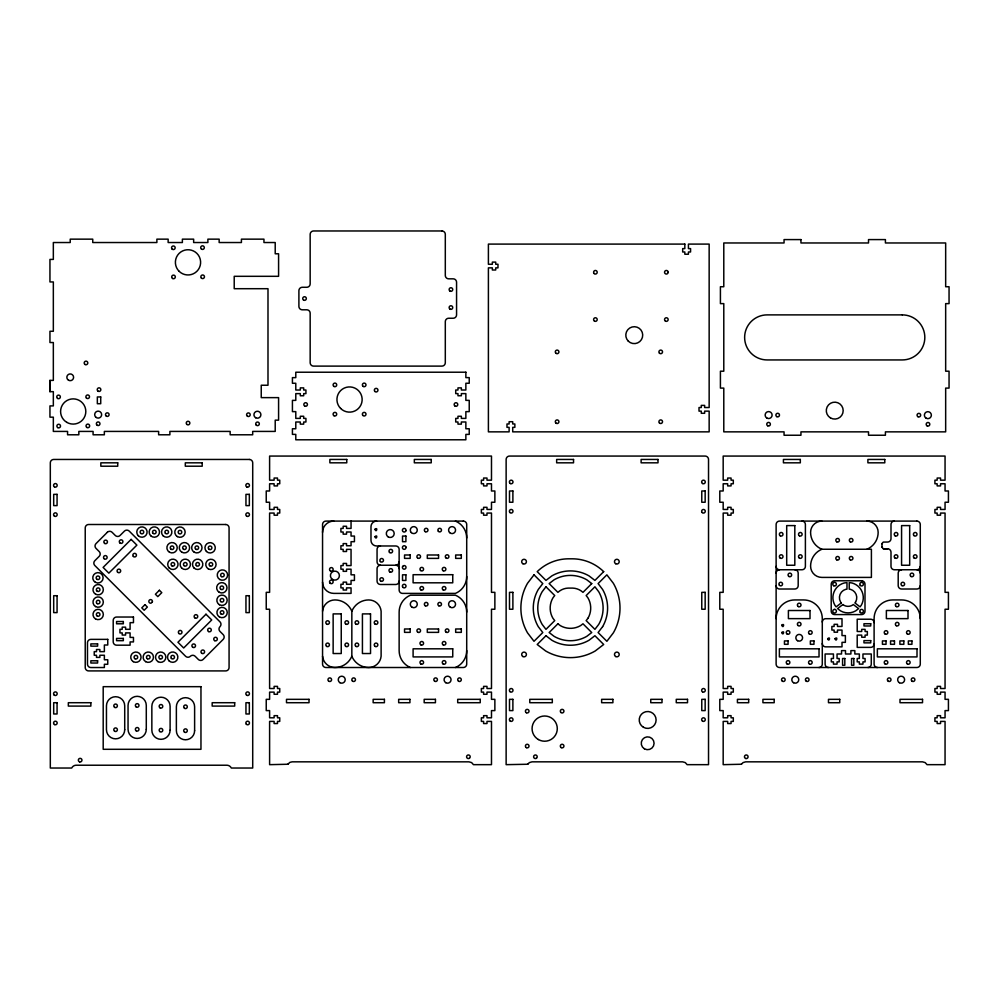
<?xml version="1.0" encoding="UTF-8"?>
<svg xmlns="http://www.w3.org/2000/svg" width="999" height="999" viewBox="0 0 999 999"><rect width="100%" height="100%" fill="white"/><g stroke="black" fill="none" stroke-linecap="round" stroke-linejoin="round"><path stroke-width="1.5" d="M49.95 391.658L49.95 380.394L53.334 380.394L53.334 342.532L49.95 342.532L49.95 331.268L53.334 331.268L53.334 281.943L49.95 281.943L49.95 259.415L53.334 259.415L53.334 242.532L70.217 242.532L70.217 239.148L92.745 239.148L92.745 242.532L156.88 242.532L156.88 239.148L168.144 239.148L168.144 242.532L182.38 242.532L182.38 239.148L193.644 239.148L193.644 242.532L207.892 242.532L207.892 239.148L219.156 239.148L219.156 242.532L241.421 242.532L241.421 239.148L263.948 239.148L263.948 242.532L275.212 242.532L275.212 253.783L278.584 253.783L278.584 276.311L234.216 276.311L234.216 288.699L267.994 288.699L267.994 385.239L261.238 385.239L261.238 397.627L278.584 397.627L278.584 420.154L275.212 420.154L275.212 431.418L252.685 431.418L252.685 434.79L230.157 434.79L230.157 431.418L169.892 431.418L169.892 434.79L158.629 434.79L158.629 431.418L104.346 431.418L104.346 434.79L93.082 434.79L93.082 431.418L78.834 431.418L78.834 434.79L67.57 434.79L67.57 431.418L53.334 431.418L53.334 417.17L49.95 417.17L49.95 405.906L53.334 405.906L53.334 391.658L49.95 391.658L49.95 380.394M881.98 543.731L883.228 542.095L887.611 542.045A3.384 3.384 0 0 0 890.996 538.661L890.996 524.475A3.384 3.384 0 0 1 894.367 521.091M920.279 566.371A3.384 3.384 0 0 1 916.895 569.755L894.367 569.755A3.384 3.384 0 0 1 890.996 566.371L890.996 552.185A3.384 3.384 0 0 0 887.611 548.801L883.228 548.738L881.98 547.115M821.852 549.25L871.403 549.25L871.403 577.41L821.852 577.41A11.264 11.264 0 0 1 810.589 566.146A18.307 18.307 0 0 1 821.852 549.25A18.307 18.307 0 0 1 810.589 532.355A11.264 11.264 0 0 1 821.852 521.091M399.138 581.118A3.384 3.384 0 0 1 395.754 584.49L380.444 584.49A3.384 3.384 0 0 1 377.06 581.118L377.06 568.618A3.384 3.384 0 0 1 380.444 565.234L395.754 565.234A3.384 3.384 0 0 0 399.138 561.85M776.123 573.126A3.384 3.384 0 0 1 779.495 569.755L802.022 569.755A3.384 3.384 0 0 0 805.394 566.371L805.394 524.475A3.384 3.384 0 0 0 802.022 521.091M887.611 548.801L883.453 548.788M881.992 543.518L881.992 547.327M351.835 611.188L351.835 656.243A18.307 18.307 0 0 0 368.731 667.507A12.45 12.45 0 0 0 381.118 656.243L381.118 611.188A12.45 12.45 0 0 0 368.731 599.937A18.307 18.307 0 0 0 351.835 611.188A18.307 18.307 0 0 0 334.94 599.937A12.45 12.45 0 0 0 322.552 611.188M351.049 521.091L351.049 528.409L346.541 528.409L346.541 526.261L343.169 526.261L343.169 528.409L340.909 528.409L340.909 532.005L343.169 532.005L343.169 534.153L346.541 534.153L346.541 532.005L351.049 532.005L351.049 536.063L354.433 536.063L354.433 541.695L351.049 541.695L351.049 545.754L346.541 545.754L346.541 543.606L343.169 543.606L343.169 545.754L340.909 545.754L340.909 549.35L343.169 549.35L343.169 551.498L346.541 551.498L346.541 549.35L351.049 549.35L351.049 565.584L346.541 565.584L346.541 563.436L343.169 563.436L343.169 565.584L340.909 565.584L340.909 569.18L343.169 569.18L343.169 571.328L346.541 571.328L346.541 569.18L351.049 569.18L351.049 574.812L354.433 574.812L354.433 580.444L351.049 580.444L351.049 584.278L346.541 584.278L346.541 582.142L343.169 582.142L343.169 584.278L340.909 584.278L340.909 587.887L343.169 587.887L343.169 590.022L346.541 590.022L346.541 587.887L351.049 587.887L351.049 593.394L333.816 593.394A11.264 11.264 0 0 1 322.552 582.142M351.835 656.243A18.307 18.307 0 0 1 334.94 667.507A12.45 12.45 0 0 1 322.552 656.243M395.754 565.234A3.384 3.384 0 0 1 399.138 568.618M380.444 565.234A3.384 3.384 0 0 1 377.06 561.85L377.06 549.35A3.384 3.384 0 0 1 380.444 545.978M776.123 585.626A3.384 3.384 0 0 0 779.495 589.01L794.817 589.01A3.384 3.384 0 0 0 798.189 585.626L798.189 573.126A3.384 3.384 0 0 0 794.817 569.755M779.495 569.755A3.384 3.384 0 0 1 776.123 566.371M818.918 667.507A3.384 3.384 0 0 0 822.289 664.123L822.289 618.631A18.694 18.694 0 0 0 803.596 599.937L794.817 599.937A18.694 18.694 0 0 0 776.123 618.631M916.895 569.755A3.384 3.384 0 0 1 920.279 573.126M874.1 643.993A3.384 3.384 0 0 1 870.716 647.377L857.204 647.377L857.204 635.102L861.712 635.102L861.712 637.237L865.084 637.237L865.084 635.102L867.344 635.102L867.344 631.493L865.084 631.493L865.084 629.358L861.712 629.358L861.712 631.493L857.204 631.493L857.204 619.218L870.716 619.218A3.384 3.384 0 0 1 874.1 622.602M867.906 667.507A3.384 3.384 0 0 0 871.278 664.123L871.278 653.995L862.949 653.995L862.949 658.491L865.084 658.491L865.084 661.875L862.949 661.875L862.949 664.123L859.34 664.123L859.34 661.875L857.204 661.875L857.204 658.491L859.34 658.491L859.34 653.995L854.844 653.995L854.844 650.611L850.898 650.611L850.898 653.995L845.491 653.995L845.491 650.611L841.545 650.611L841.545 653.995L837.05 653.995L837.05 658.491L839.185 658.491L839.185 661.875L837.05 661.875L837.05 664.123L833.441 664.123L833.441 661.875L831.305 661.875L831.305 658.491L833.441 658.491L833.441 653.995L825.112 653.995L825.112 664.123A3.384 3.384 0 0 0 828.483 667.507M920.279 585.626A3.384 3.384 0 0 1 916.895 589.01L901.573 589.01A3.384 3.384 0 0 1 898.201 585.626L898.201 573.126A3.384 3.384 0 0 1 901.573 569.755M866.907 549.25A18.307 18.307 0 0 0 878.158 532.355A11.264 11.264 0 0 0 866.907 521.091M822.289 643.468A3.384 3.384 0 0 0 825.674 646.852L842.007 646.852L842.007 642.345L845.379 642.345L845.379 635.589L842.007 635.589L842.007 630.069L837.499 630.069L837.499 632.205L834.115 632.205L834.115 630.069L831.867 630.069L831.867 626.46L834.115 626.46L834.115 624.325L837.499 624.325L837.499 626.46L842.007 626.46L842.007 618.693L825.674 618.693A3.384 3.384 0 0 0 822.289 622.065M322.552 532.355A11.264 11.264 0 0 1 333.816 521.091M920.279 618.631A18.694 18.694 0 0 0 901.573 599.937L892.794 599.937A18.694 18.694 0 0 0 874.1 618.631L874.1 664.123A3.384 3.384 0 0 0 877.472 667.507M455.444 521.091A18.307 18.307 0 0 1 466.708 537.986M466.708 576.51A18.307 18.307 0 0 1 455.444 593.394L402.522 593.394A3.384 3.384 0 0 1 399.138 590.022L399.138 549.35A3.384 3.384 0 0 0 395.754 545.978L376.611 545.978A5.632 5.632 0 0 1 370.979 540.347L370.979 526.723A5.632 5.632 0 0 1 376.611 521.091M410.402 667.507A18.307 18.307 0 0 1 399.138 650.611L399.138 612.1A18.307 18.307 0 0 1 410.402 595.204L455.444 595.204A18.307 18.307 0 0 1 466.708 612.1M466.708 650.611A18.307 18.307 0 0 1 455.444 667.507M374.937 529.333C376.311 533.628 378.284 526.298 374.937 529.333M374.937 536.65C376.311 540.946 378.284 533.616 374.937 536.65M781.767 625.212C783.141 629.507 785.114 622.177 781.767 625.212M781.767 632.529C783.141 636.825 785.114 629.495 781.767 632.529M827.659 638.673C829.033 642.969 831.006 635.639 827.659 638.673M834.977 638.673C836.35 642.969 838.323 635.639 834.977 638.673M152.372 601.873L151.099 603.146A1.798 1.798 0 0 1 148.839 601.56A1.798 1.798 0 0 1 150.799 599.612A1.798 1.798 0 0 1 152.372 601.873M405.944 530.681L405.769 531.118A1.798 1.798 0 0 1 402.734 531.256A1.798 1.798 0 0 1 403.896 528.446A1.798 1.798 0 0 1 405.944 530.681M402.647 566.483L402.46 566.92A1.798 1.798 0 0 0 404.52 569.155A1.798 1.798 0 0 0 405.681 566.346A1.798 1.798 0 0 0 402.647 566.483M287.849 764.247L269.605 764.66L269.605 721.403L274.113 721.403L274.113 723.551L277.497 723.551L277.497 721.403L279.745 721.403L279.745 717.806L277.497 717.806L277.497 715.659L274.113 715.659L274.113 717.806L269.605 717.806L269.605 710.601L266.233 710.601L266.233 699.337L269.605 699.337L269.605 692.12L274.113 692.12L274.113 694.268L277.497 694.268L277.497 692.12L279.745 692.12L279.745 688.523L277.497 688.523L277.497 686.375L274.113 686.375L274.113 688.523L269.605 688.523L269.605 609.24L266.233 609.24L266.233 592.345L269.605 592.345L269.605 513.061L274.113 513.061L274.113 515.197L277.497 515.197L277.497 513.061L279.745 513.061L279.745 509.453L277.497 509.453L277.497 507.317L274.113 507.317L274.113 509.453L269.605 509.453L269.605 502.247L266.233 502.247L266.233 490.984L269.605 490.984L269.605 483.778L274.113 483.778L274.113 485.914L277.497 485.914L277.497 483.778L279.745 483.778L279.745 480.169L277.497 480.169L277.497 478.034L274.113 478.034L274.113 480.169L269.605 480.169L269.605 456.068L491.483 456.068L491.483 480.169L486.988 480.169L486.988 478.034L483.603 478.034L483.603 480.169L481.356 480.169L481.356 483.778L483.603 483.778L483.603 485.914L486.988 485.914L486.988 483.778L491.483 483.778L491.483 490.984L494.867 490.984L494.867 502.247L491.483 502.247L491.483 509.453L486.988 509.453L486.988 507.317L483.603 507.317L483.603 509.453L481.356 509.453L481.356 513.061L483.603 513.061L483.603 515.197L486.988 515.197L486.988 513.061L491.483 513.061L491.483 592.345L494.867 592.345L494.867 609.24L491.483 609.24L491.483 688.523L486.988 688.523L486.988 686.375L483.603 686.375L483.603 688.523L481.356 688.523L481.356 692.12L483.603 692.12L483.603 694.268L486.988 694.268L486.988 692.12L491.483 692.12L491.483 699.337L494.867 699.337L494.867 710.601L491.483 710.601L491.483 717.806L486.988 717.806L486.988 715.659L483.603 715.659L483.603 717.806L481.356 717.806L481.356 721.403L483.603 721.403L483.603 723.551L486.988 723.551L486.988 721.403L491.483 721.403L491.483 764.66L473.464 764.66L471.615 762.599L468.968 761.837L292.133 761.837L289.885 762.374L287.849 764.247M527.747 764.247L506.131 764.66L506.131 459.453A3.384 3.384 0 0 1 509.502 456.068L705.157 456.068A3.384 3.384 0 0 1 708.528 459.453L708.528 764.66L687.137 764.66L685.289 762.599L682.629 761.837L532.03 761.837L529.37 762.599L527.747 764.247M741.42 764.247L723.176 764.66L723.176 721.403L727.672 721.403L727.672 723.551L731.056 723.551L731.056 721.403L733.303 721.403L733.303 717.806L731.056 717.806L731.056 715.659L727.672 715.659L727.672 717.806L723.176 717.806L723.176 710.601L719.792 710.601L719.792 699.337L723.176 699.337L723.176 692.12L727.672 692.12L727.672 694.268L731.056 694.268L731.056 692.12L733.303 692.12L733.303 688.523L731.056 688.523L731.056 686.375L727.672 686.375L727.672 688.523L723.176 688.523L723.176 609.24L719.792 609.24L719.792 592.345L723.176 592.345L723.176 513.061L727.672 513.061L727.672 515.197L731.056 515.197L731.056 513.061L733.303 513.061L733.303 509.453L731.056 509.453L731.056 507.317L727.672 507.317L727.672 509.453L723.176 509.453L723.176 502.247L719.792 502.247L719.792 490.984L723.176 490.984L723.176 483.778L727.672 483.778L727.672 485.914L731.056 485.914L731.056 483.778L733.303 483.778L733.303 480.169L731.056 480.169L731.056 478.034L727.672 478.034L727.672 480.169L723.176 480.169L723.176 456.068L945.054 456.068L945.054 480.169L940.546 480.169L940.546 478.034L937.162 478.034L937.162 480.169L934.914 480.169L934.914 483.778L937.162 483.778L937.162 485.914L940.546 485.914L940.546 483.778L945.054 483.778L945.054 490.984L948.426 490.984L948.426 502.247L945.054 502.247L945.054 509.453L940.546 509.453L940.546 507.317L937.162 507.317L937.162 509.453L934.914 509.453L934.914 513.061L937.162 513.061L937.162 515.197L940.546 515.197L940.546 513.061L945.054 513.061L945.054 592.345L948.426 592.345L948.426 609.24L945.054 609.24L945.054 688.523L940.546 688.523L940.546 686.375L937.162 686.375L937.162 688.523L934.914 688.523L934.914 692.12L937.162 692.12L937.162 694.268L940.546 694.268L940.546 692.12L945.054 692.12L945.054 699.337L948.426 699.337L948.426 710.601L945.054 710.601L945.054 717.806L940.546 717.806L940.546 715.659L937.162 715.659L937.162 717.806L934.914 717.806L934.914 721.403L937.162 721.403L937.162 723.551L940.546 723.551L940.546 721.403L945.054 721.403L945.054 764.66L927.035 764.66L925.186 762.599L922.527 761.837L745.691 761.837L743.044 762.599L741.42 764.247M534.015 574.837L527.522 583.291A49.55 49.55 0 0 0 527.522 632.842L534.003 641.296L542.782 632.542L538.261 626.648A37.163 37.163 0 0 1 538.261 589.485L542.782 583.591L534.015 574.837M545.966 586.775L542.157 591.733A32.655 32.655 0 0 0 542.157 624.4L545.966 629.358L554.732 620.616L552.884 618.206A20.267 20.267 0 0 1 552.884 597.939L554.72 595.541L545.966 586.775M587.999 618.206L586.151 620.616L594.917 629.358L598.726 624.4A32.655 32.655 0 0 0 598.726 591.733L594.917 586.775L586.163 595.541L587.999 597.939A20.267 20.267 0 0 1 587.999 618.206M602.622 626.648L598.101 632.542L606.88 641.296L613.361 632.842A49.55 49.55 0 0 0 613.361 583.291L606.868 574.837L598.101 583.591L602.622 589.485A37.163 37.163 0 0 1 602.622 626.648M855.606 602.01L854.907 602.934L860.052 606.855L861.263 605.282A15.21 15.21 0 0 0 852.035 582.991L849.225 582.617L849.225 589.16L850.349 589.298A8.666 8.666 0 0 1 855.606 602.01M107.33 532.292L96.016 543.606A3.384 3.384 0 0 0 96.016 548.376L99.201 551.573A3.384 3.384 0 0 1 99.201 556.343L94.818 560.726A3.384 3.384 0 0 0 94.818 565.509L185.589 656.268A3.384 3.384 0 0 0 190.372 656.268A3.384 3.384 0 0 1 195.142 656.268L198.326 659.452A3.384 3.384 0 0 0 203.109 659.452L223.177 639.385A3.384 3.384 0 0 0 223.177 634.615L219.992 631.43A3.384 3.384 0 0 1 219.992 626.648A3.384 3.384 0 0 0 219.992 621.865L129.221 531.106A3.384 3.384 0 0 0 124.45 531.106L120.067 535.476A3.384 3.384 0 0 1 115.285 535.476L112.1 532.292A3.384 3.384 0 0 0 107.33 532.292M131.131 539.385L103.109 567.42L108.841 573.151L136.875 545.117L131.131 539.385M144.98 604.67L141.796 607.854L144.181 610.252L147.365 607.067L144.98 604.67M159.39 590.259L155.419 594.243L157.805 596.628L161.788 592.644L159.39 590.259M205.981 614.223L177.947 642.257L183.679 647.989L211.713 619.954L205.981 614.223M591.733 583.591L582.979 592.357A15.934 15.934 0 0 0 572.689 588.099L568.194 588.099A15.934 15.934 0 0 0 557.904 592.357L549.15 583.591L554.108 579.782A32.655 32.655 0 0 1 586.775 579.782L591.733 583.591M603.683 571.64L594.917 580.407L589.023 575.886A37.163 37.163 0 0 0 551.86 575.886L545.966 580.407L537.2 571.64A45.205 45.205 0 0 1 568.194 558.816L572.689 558.816A45.205 45.205 0 0 1 603.683 571.64M545.966 635.726L537.2 644.492L545.666 650.986A49.55 49.55 0 0 0 595.217 650.986L603.683 644.492L594.917 635.726L589.023 640.259A37.163 37.163 0 0 1 551.86 640.259L545.966 635.726M557.904 623.788L549.15 632.542L554.108 636.351A32.655 32.655 0 0 0 586.775 636.351L591.733 632.542L582.979 623.788L580.581 625.624A20.267 20.267 0 0 1 560.302 625.624L557.904 623.788M841.283 602.921L836.138 606.855L834.927 605.282A15.21 15.21 0 0 1 844.167 582.991L846.977 582.617L846.977 589.16L845.853 589.298A8.666 8.666 0 0 0 840.584 602.01L841.283 602.921M842.894 604.52L837.574 608.603L840.496 610.851A15.21 15.21 0 0 0 855.706 610.851L858.628 608.603L853.296 604.532L852.434 605.194A8.666 8.666 0 0 1 843.768 605.194L842.894 604.52M469.305 758.328L468.868 758.516A1.798 1.798 0 0 1 466.62 756.455A1.798 1.798 0 0 1 469.43 755.294A1.798 1.798 0 0 1 469.305 758.328M536.313 758.328L535.876 758.516A1.798 1.798 0 0 1 533.641 756.455A1.798 1.798 0 0 1 536.438 755.294A1.798 1.798 0 0 1 536.313 758.328M834.727 609.402L834.252 609.427A1.798 1.798 0 0 0 832.791 611.363A1.798 1.798 0 0 0 834.602 612.999A1.798 1.798 0 0 0 836.375 611.338L836.363 610.864A1.798 1.798 0 0 0 834.727 609.402M441.933 230.969L313.536 230.969A3.384 3.384 0 0 0 310.165 234.34L310.165 283.903A3.384 3.384 0 0 1 306.78 287.275L302.272 287.275A3.384 3.384 0 0 0 298.901 290.659L298.901 306.418A3.384 3.384 0 0 0 302.272 309.802L306.78 309.802A3.384 3.384 0 0 1 310.165 313.187L310.165 362.737A3.384 3.384 0 0 0 313.536 366.109L441.933 366.109A3.384 3.384 0 0 0 445.304 362.737L445.304 321.628A3.384 3.384 0 0 1 448.688 318.244L453.184 318.244A3.384 3.384 0 0 0 456.568 314.872L456.568 282.205A3.384 3.384 0 0 0 453.184 278.833L448.688 278.833A3.384 3.384 0 0 1 445.304 275.449L445.304 234.34A3.384 3.384 0 0 0 441.933 230.969M800.948 239.585L784.053 239.585L784.053 242.969L723.788 242.969L723.788 286.738L720.416 286.738L720.416 303.621L723.788 303.621L723.788 371.203L720.416 371.203L720.416 388.099L723.788 388.099L723.788 431.855L784.053 431.855L784.053 435.239L800.948 435.239L800.948 431.855L868.518 431.855L868.518 435.239L885.414 435.239L885.414 431.855L945.666 431.855L945.666 388.099L949.05 388.099L949.05 371.203L945.666 371.203L945.666 303.621L949.05 303.621L949.05 286.738L945.666 286.738L945.666 242.969L885.414 242.969L885.414 239.585L868.518 239.585L868.518 242.969L800.948 242.969L800.948 239.585M684.827 244.093L488.399 244.093L488.399 264.26L492.345 264.26L492.345 262.113L495.716 262.113L495.716 264.26L497.977 264.26L497.977 267.857L495.716 267.857L495.716 270.005L492.345 270.005L492.345 267.857L488.399 267.857L488.399 431.855L509.115 431.855L509.115 427.347L506.98 427.347L506.98 423.976L509.115 423.976L509.115 421.715L512.724 421.715L512.724 423.976L514.86 423.976L514.86 427.347L512.724 427.347L512.724 431.855L709.153 431.855L709.153 411.138L704.645 411.138L704.645 413.274L701.273 413.274L701.273 411.138L699.013 411.138L699.013 407.53L701.273 407.53L701.273 405.394L704.645 405.394L704.645 407.53L709.153 407.53L709.153 244.093L688.423 244.093L688.423 248.601L690.571 248.601L690.571 251.985L688.423 251.985L688.423 254.233L684.827 254.233L684.827 251.985L682.679 251.985L682.679 248.601L684.827 248.601L684.827 244.093M902.309 314.885L767.157 314.885A22.527 22.527 0 0 0 744.63 337.412A22.527 22.527 0 0 0 767.157 359.94L902.309 359.94A22.527 22.527 0 0 0 924.824 337.412A22.527 22.527 0 0 0 902.309 314.885M465.859 372.215L295.791 372.227L295.791 377.634L292.42 377.634L292.42 383.266L295.791 383.266L295.791 390.022L300.299 390.022L300.299 387.874L303.684 387.874L303.684 390.022L305.931 390.022L305.931 393.618L303.684 393.618L303.684 395.766L300.299 395.766L300.299 393.618L295.791 393.618L295.791 400.374L292.42 400.374L292.42 411.638L295.791 411.638L295.791 418.394L300.299 418.394L300.299 416.258L303.684 416.258L303.684 418.394L305.931 418.394L305.931 422.003L303.684 422.003L303.684 424.138L300.299 424.138L300.299 422.003L295.791 422.003L295.791 428.758L292.42 428.758L292.42 434.39L295.791 434.39L295.791 439.797L465.859 439.785L465.859 434.39L469.23 434.39L469.23 428.758L465.859 428.758L465.859 421.99L461.351 421.99L461.351 424.138L457.967 424.138L457.967 421.99L455.719 421.99L455.719 418.394L457.967 418.394L457.967 416.258L461.351 416.258L461.351 418.394L465.859 418.394L465.859 411.638L469.23 411.638L469.23 400.374L465.859 400.374L465.859 393.618L461.351 393.618L461.351 395.754L457.967 395.754L457.967 393.618L455.719 393.618L455.719 390.01L457.967 390.01L457.967 387.874L461.351 387.874L461.351 390.01L465.859 390.01L465.859 383.254L469.23 383.254L469.23 377.622L465.859 377.622L465.859 372.215M100.724 396.953L97.34 396.953L97.34 403.721L100.724 403.721L100.724 396.953M249.338 459.453L53.696 459.453A3.384 3.384 0 0 0 50.312 462.824L50.312 768.031L71.716 768.031A5.007 5.007 0 0 1 76.211 765.222L226.81 765.222A5.007 5.007 0 0 1 231.318 768.031L252.71 768.031L252.71 462.824A3.384 3.384 0 0 0 249.338 459.453M346.765 459.453L329.87 459.453L329.87 462.824L346.765 462.824L346.765 459.453M431.231 459.453L414.335 459.453L414.335 462.824L431.231 462.824L431.231 459.453M573.538 459.453L556.655 459.453L556.655 462.824L573.538 462.824L573.538 459.453M658.004 459.453L641.121 459.453L641.121 462.824L658.004 462.824L658.004 459.453M800.324 459.453L783.428 459.453L783.428 462.824L800.324 462.824L800.324 459.453M884.789 459.453L867.894 459.453L867.894 462.824L884.789 462.824L884.789 459.453M117.732 462.824L100.837 462.824L100.837 466.208L117.732 466.208L117.732 462.824M202.198 462.824L185.302 462.824L185.302 466.208L202.198 466.208L202.198 462.824M512.887 490.984L509.502 490.984L509.502 502.247L512.887 502.247L512.887 490.984M705.157 490.984L701.773 490.984L701.773 502.247L705.157 502.247L705.157 490.984M57.068 494.355L53.696 494.355L53.696 505.619L57.068 505.619L57.068 494.355M249.338 494.355L245.954 494.355L245.954 505.619L249.338 505.619L249.338 494.355M463.336 521.091L325.936 521.091A3.384 3.384 0 0 0 322.552 524.475L322.552 664.123A3.384 3.384 0 0 0 325.936 667.507L463.336 667.507A3.384 3.384 0 0 0 466.708 664.123L466.708 524.475A3.384 3.384 0 0 0 463.336 521.091M916.895 521.091L779.495 521.091A3.384 3.384 0 0 0 776.123 524.475L776.123 664.123A3.384 3.384 0 0 0 779.495 667.507L916.895 667.507A3.384 3.384 0 0 0 920.279 664.123L920.279 524.475A3.384 3.384 0 0 0 916.895 521.091M225.687 524.5L88.611 524.5A3.384 3.384 0 0 0 85.227 527.884L85.227 667.532A3.384 3.384 0 0 0 88.611 670.916L225.687 670.916A3.384 3.384 0 0 0 229.071 667.532L229.071 527.884A3.384 3.384 0 0 0 225.687 524.5M794.817 525.599L786.7 525.599L786.7 565.247L794.817 565.247L794.817 525.599M909.689 525.599L901.573 525.599L901.573 565.247L909.689 565.247L909.689 525.599M405.894 536.063L402.522 536.063L402.522 541.695L405.894 541.695L405.894 536.063M410.177 554.994L404.545 554.994L404.545 558.379L410.177 558.379L410.177 554.994M438.561 554.994L427.297 554.994L427.297 558.379L438.561 558.379L438.561 554.994M461.301 554.994L455.669 554.994L455.669 558.379L461.301 558.379L461.301 554.994M452.747 574.7L413.099 574.7L413.099 582.817L452.747 582.817L452.747 574.7M405.894 574.812L402.522 574.812L402.522 580.444L405.894 580.444L405.894 574.812M861.613 580.781L834.59 580.781A3.384 3.384 0 0 0 831.205 584.165L831.205 611.188A3.384 3.384 0 0 0 834.59 614.572L861.613 614.572A3.384 3.384 0 0 0 864.997 611.188L864.997 584.165A3.384 3.384 0 0 0 861.613 580.781M512.887 592.345L509.502 592.345L509.502 609.24L512.887 609.24L512.887 592.345M705.157 592.345L701.773 592.345L701.773 609.24L705.157 609.24L705.157 592.345M57.068 595.716L53.696 595.716L53.696 612.612L57.068 612.612L57.068 595.716M249.338 595.716L245.954 595.716L245.954 612.612L249.338 612.612L249.338 595.716M810.014 610.514L788.398 610.514L788.398 618.631L810.014 618.631L810.014 610.514M908.004 610.514L886.375 610.514L886.375 618.631L908.004 618.631L908.004 610.514M341.246 613.898L333.142 613.898L333.142 653.533L341.246 653.533L341.246 613.898M370.529 613.898L362.425 613.898L362.425 653.533L370.529 653.533L370.529 613.898M133.466 617.032L116.583 617.032A3.384 3.384 0 0 0 113.199 620.404L113.199 641.808A3.384 3.384 0 0 0 116.583 645.179L130.095 645.179L130.095 641.92L133.466 641.92L133.466 637.412L130.095 637.412L130.095 632.904L125.587 632.904L125.587 635.052L122.215 635.052L122.215 632.904L119.955 632.904L119.955 629.308L122.215 629.308L122.215 627.16L125.587 627.16L125.587 629.308L130.095 629.308L130.095 622.652L133.466 622.652L133.466 617.032M123.339 621.528L116.583 621.528L116.583 623.788L123.339 623.788L123.339 621.528M870.716 623.726L863.96 623.726L863.96 625.973L870.716 625.973L870.716 623.726M410.177 628.983L404.545 628.983L404.545 632.367L410.177 632.367L410.177 628.983M438.561 628.983L427.297 628.983L427.297 632.367L438.561 632.367L438.561 628.983M461.301 628.983L455.669 628.983L455.669 632.367L461.301 632.367L461.301 628.983M123.339 638.423L116.583 638.423L116.583 640.671L123.339 640.671L123.339 638.423M107.755 639.372L90.859 639.372A3.384 3.384 0 0 0 87.475 642.757L87.475 664.16A3.384 3.384 0 0 0 90.859 667.532L104.371 667.532L104.371 664.273L107.755 664.273L107.755 659.765L104.371 659.765L104.371 655.257L99.863 655.257L99.863 657.392L96.491 657.392L96.491 655.257L94.231 655.257L94.231 651.648L96.491 651.648L96.491 649.512L99.863 649.512L99.863 651.648L104.371 651.648L104.371 645.004L107.755 645.004L107.755 639.372M870.716 640.621L863.96 640.621L863.96 642.869L870.716 642.869L870.716 640.621M788.061 640.921L784.452 640.921L784.452 644.305L788.061 644.305L788.061 640.921M813.96 640.921L810.351 640.921L810.351 644.305L813.96 644.305L813.96 640.921M886.038 640.921L882.429 640.921L882.429 644.305L886.038 644.305L886.038 640.921M894.48 640.921L890.546 640.921L890.546 644.305L894.48 644.305L894.48 640.921M903.833 640.921L899.887 640.921L899.887 644.305L903.833 644.305L903.833 640.921M911.937 640.921L908.341 640.921L908.341 644.305L911.937 644.305L911.937 640.921M97.615 643.88L90.859 643.88L90.859 646.141L97.615 646.141L97.615 643.88M452.747 648.813L413.099 648.813L413.099 656.917L452.747 656.917L452.747 648.813M819.03 648.813L779.382 648.813L779.382 656.917L819.03 656.917L819.03 648.813M917.007 648.813L877.359 648.813L877.359 656.917L917.007 656.917L917.007 648.813M844.817 658.491L842.569 658.491L842.569 665.247L844.817 665.247L844.817 658.491M853.833 658.491L851.573 658.491L851.573 665.247L853.833 665.247L853.833 658.491M97.615 660.776L90.859 660.776L90.859 663.024L97.615 663.024L97.615 660.776M200.961 686.675L103.197 686.675L103.197 749.3L200.961 749.3L200.961 686.675M309.028 699.337L286.501 699.337L286.501 702.709L309.028 702.709L309.028 699.337M384.415 699.337L373.151 699.337L373.151 702.709L384.415 702.709L384.415 699.337M409.927 699.337L398.663 699.337L398.663 702.709L409.927 702.709L409.927 699.337M435.439 699.337L424.175 699.337L424.175 702.709L435.439 702.709L435.439 699.337M480.232 699.337L457.704 699.337L457.704 702.709L480.232 702.709L480.232 699.337M512.887 699.337L509.502 699.337L509.502 710.601L512.887 710.601L512.887 699.337M552.31 699.337L529.782 699.337L529.782 702.709L552.31 702.709L552.31 699.337M612.899 699.337L601.635 699.337L601.635 702.709L612.899 702.709L612.899 699.337M662.012 699.337L650.761 699.337L650.761 702.709L662.012 702.709L662.012 699.337M687.524 699.337L676.261 699.337L676.261 702.709L687.524 702.709L687.524 699.337M705.157 699.337L701.773 699.337L701.773 710.601L705.157 710.601L705.157 699.337M748.676 699.337L737.424 699.337L737.424 702.709L748.676 702.709L748.676 699.337M774.188 699.337L762.924 699.337L762.924 702.709L774.188 702.709L774.188 699.337M839.734 699.337L828.471 699.337L828.471 702.709L839.734 702.709L839.734 699.337M922.527 699.337L899.999 699.337L899.999 702.709L922.527 702.709L922.527 699.337M57.068 702.709L53.696 702.709L53.696 713.973L57.068 713.973L57.068 702.709M90.859 702.709L68.332 702.709L68.332 706.093L90.859 706.093L90.859 702.709M234.69 702.709L212.175 702.709L212.175 706.093L234.69 706.093L234.69 702.709M249.338 702.709L245.954 702.709L245.954 713.973L249.338 713.973L249.338 702.709M745.791 758.516L745.354 758.328A1.798 1.798 0 0 1 745.229 755.294A1.798 1.798 0 0 1 748.039 756.455A1.798 1.798 0 0 1 745.791 758.516M79.695 761.887L79.258 761.713A1.798 1.798 0 0 1 79.121 758.678A1.798 1.798 0 0 1 81.93 759.839A1.798 1.798 0 0 1 79.695 761.887M405.944 547.09L405.769 546.653A1.798 1.798 0 0 0 402.734 546.515A1.798 1.798 0 0 0 403.896 549.325A1.798 1.798 0 0 0 405.944 547.09M402.647 586.975L402.46 586.55A1.798 1.798 0 0 1 404.52 584.303A1.798 1.798 0 0 1 405.681 587.112A1.798 1.798 0 0 1 402.647 586.975M668.156 272.365L668.119 271.89A1.798 1.798 0 0 0 665.284 270.804A1.798 1.798 0 0 0 665.496 273.838A1.798 1.798 0 0 0 668.156 272.365M194.618 730.681L194.618 706.805A9.128 9.128 0 0 0 185.502 697.677A9.128 9.128 0 0 0 176.373 706.805L176.373 730.681A9.128 9.128 0 0 0 185.502 739.797A9.128 9.128 0 0 0 194.618 730.681M170.105 730.194L170.105 706.318A9.128 9.128 0 0 0 160.976 697.202A9.128 9.128 0 0 0 151.848 706.318L151.848 730.194A9.128 9.128 0 0 0 160.976 739.322A9.128 9.128 0 0 0 170.105 730.194M146.291 729.32L146.291 705.444A9.128 9.128 0 0 0 137.175 696.315A9.128 9.128 0 0 0 128.047 705.444L128.047 729.32A9.128 9.128 0 0 0 137.175 738.436A9.128 9.128 0 0 0 146.291 729.32M124.713 729.72L124.713 705.843A9.128 9.128 0 0 0 115.584 696.715A9.128 9.128 0 0 0 106.456 705.843L106.456 729.72A9.128 9.128 0 0 0 115.584 738.835A9.128 9.128 0 0 0 124.713 729.72M767.657 425.761A1.798 1.798 0 0 0 770.366 424.2A1.798 1.798 0 0 0 767.657 422.639A1.798 1.798 0 0 0 767.657 425.761M927.084 425.849A1.798 1.798 0 0 0 929.794 424.288A1.798 1.798 0 0 0 927.084 422.727A1.798 1.798 0 0 0 927.084 425.849M917.969 416.72A1.798 1.798 0 0 0 920.666 415.159A1.798 1.798 0 0 0 917.969 413.598A1.798 1.798 0 0 0 917.969 416.72M776.785 416.633A1.798 1.798 0 0 0 779.482 415.072A1.798 1.798 0 0 0 776.785 413.511A1.798 1.798 0 0 0 776.785 416.633M926.135 418.194A3.496 3.496 0 0 0 931.368 415.159A3.496 3.496 0 0 0 926.135 412.137A3.496 3.496 0 0 0 926.135 418.194M766.882 418.082A3.496 3.496 0 0 0 772.115 415.06A3.496 3.496 0 0 0 766.882 412.038A3.496 3.496 0 0 0 766.882 418.082M830.506 417.932A8.442 8.442 0 0 0 843.181 410.614A8.442 8.442 0 0 0 830.506 403.309A8.442 8.442 0 0 0 830.506 417.932M326.723 646.428A1.798 1.798 0 0 0 329.42 644.867A1.798 1.798 0 0 0 326.723 643.306A1.798 1.798 0 0 0 326.723 646.428M345.866 624.125A1.798 1.798 0 0 0 348.576 622.564A1.798 1.798 0 0 0 345.866 621.003A1.798 1.798 0 0 0 345.866 624.125M345.866 646.428A1.798 1.798 0 0 0 348.576 644.867A1.798 1.798 0 0 0 345.866 643.306A1.798 1.798 0 0 0 345.866 646.428M326.723 624.125A1.798 1.798 0 0 0 329.42 622.564A1.798 1.798 0 0 0 326.723 621.003A1.798 1.798 0 0 0 326.723 624.125M375.149 646.428A1.798 1.798 0 0 0 377.847 644.867A1.798 1.798 0 0 0 375.149 643.306A1.798 1.798 0 0 0 375.149 646.428M355.632 623.838A1.798 1.798 0 0 0 358.641 623.039A1.798 1.798 0 0 0 356.443 620.829A1.798 1.798 0 0 0 355.632 623.838M356.006 646.428A1.798 1.798 0 0 0 358.703 644.867A1.798 1.798 0 0 0 356.006 643.306A1.798 1.798 0 0 0 356.006 646.428M374.775 623.838A1.798 1.798 0 0 0 377.797 623.039A1.798 1.798 0 0 0 375.587 620.829A1.798 1.798 0 0 0 374.775 623.838M380.781 581.093A1.798 1.798 0 0 0 383.479 579.532A1.798 1.798 0 0 0 380.781 577.971A1.798 1.798 0 0 0 380.781 581.093M389.897 571.977A1.798 1.798 0 0 0 392.607 570.417A1.798 1.798 0 0 0 389.897 568.856A1.798 1.798 0 0 0 389.897 571.977M380.407 561.55A1.798 1.798 0 0 0 383.416 560.751A1.798 1.798 0 0 0 381.218 558.541A1.798 1.798 0 0 0 380.407 561.55M389.535 552.435A1.798 1.798 0 0 0 392.545 551.623A1.798 1.798 0 0 0 390.334 549.413A1.798 1.798 0 0 0 389.535 552.435M779.457 585.327A1.798 1.798 0 0 0 782.479 584.515A1.798 1.798 0 0 0 780.269 582.317A1.798 1.798 0 0 0 779.457 585.327M788.96 576.485A1.798 1.798 0 0 0 791.658 574.924A1.798 1.798 0 0 0 788.96 573.364A1.798 1.798 0 0 0 788.96 576.485M799.425 535.839A1.798 1.798 0 0 0 802.135 534.278A1.798 1.798 0 0 0 799.425 532.717A1.798 1.798 0 0 0 799.425 535.839M799.425 558.129A1.798 1.798 0 0 0 802.135 556.568A1.798 1.798 0 0 0 799.425 555.007A1.798 1.798 0 0 0 799.425 558.129M780.281 535.839A1.798 1.798 0 0 0 782.991 534.278A1.798 1.798 0 0 0 780.281 532.717A1.798 1.798 0 0 0 780.281 535.839M779.907 557.842A1.798 1.798 0 0 0 782.929 557.042A1.798 1.798 0 0 0 780.719 554.832A1.798 1.798 0 0 0 779.907 557.842M787.15 663.998A1.798 1.798 0 0 0 789.859 662.437A1.798 1.798 0 0 0 787.15 660.876A1.798 1.798 0 0 0 787.15 663.998M809.452 663.998A1.798 1.798 0 0 0 812.162 662.437A1.798 1.798 0 0 0 809.452 660.876A1.798 1.798 0 0 0 809.452 663.998M798.301 606.555A1.798 1.798 0 0 0 801.011 604.994A1.798 1.798 0 0 0 798.301 603.433A1.798 1.798 0 0 0 798.301 606.555M797.926 625.424A1.798 1.798 0 0 0 800.948 624.612A1.798 1.798 0 0 0 798.738 622.402A1.798 1.798 0 0 0 797.926 625.424M787.15 634.04A1.798 1.798 0 0 0 789.859 632.479A1.798 1.798 0 0 0 787.15 630.918A1.798 1.798 0 0 0 787.15 634.04M809.078 633.753A1.798 1.798 0 0 0 812.1 632.941A1.798 1.798 0 0 0 809.889 630.744A1.798 1.798 0 0 0 809.078 633.753M797.514 640.696A3.384 3.384 0 0 0 802.584 637.774A3.384 3.384 0 0 0 797.514 634.852A3.384 3.384 0 0 0 797.514 640.696M833.678 585.726A1.798 1.798 0 0 0 836.388 584.165A1.798 1.798 0 0 0 833.678 582.604A1.798 1.798 0 0 0 833.678 585.726M860.339 585.439A1.798 1.798 0 0 0 863.348 584.627A1.798 1.798 0 0 0 861.15 582.429A1.798 1.798 0 0 0 860.339 585.439M860.339 612.462A1.798 1.798 0 0 0 863.348 611.663A1.798 1.798 0 0 0 861.15 609.452A1.798 1.798 0 0 0 860.339 612.462M913.935 535.551A1.798 1.798 0 0 0 916.945 534.74A1.798 1.798 0 0 0 914.734 532.529A1.798 1.798 0 0 0 913.935 535.551M913.935 557.842A1.798 1.798 0 0 0 916.945 557.042A1.798 1.798 0 0 0 914.734 554.832A1.798 1.798 0 0 0 913.935 557.842M895.154 535.839A1.798 1.798 0 0 0 897.864 534.278A1.798 1.798 0 0 0 895.154 532.717A1.798 1.798 0 0 0 895.154 535.839M894.792 557.842A1.798 1.798 0 0 0 897.801 557.042A1.798 1.798 0 0 0 895.591 554.832A1.798 1.798 0 0 0 894.792 557.842M901.922 585.614A1.798 1.798 0 0 0 904.619 584.053A1.798 1.798 0 0 0 901.922 582.492A1.798 1.798 0 0 0 901.922 585.614M911.038 576.485A1.798 1.798 0 0 0 913.748 574.924A1.798 1.798 0 0 0 911.038 573.364A1.798 1.798 0 0 0 911.038 576.485M836.725 559.827A1.798 1.798 0 0 0 839.422 558.266A1.798 1.798 0 0 0 836.725 556.705A1.798 1.798 0 0 0 836.725 559.827M850.236 559.827A1.798 1.798 0 0 0 852.934 558.266A1.798 1.798 0 0 0 850.236 556.705A1.798 1.798 0 0 0 850.236 559.827M836.725 541.808A1.798 1.798 0 0 0 839.422 540.247A1.798 1.798 0 0 0 836.725 538.686A1.798 1.798 0 0 0 836.725 541.808M850.236 541.808A1.798 1.798 0 0 0 852.934 540.247A1.798 1.798 0 0 0 850.236 538.686A1.798 1.798 0 0 0 850.236 541.808M374.887 391.446A1.798 1.798 0 0 0 377.897 390.621A1.798 1.798 0 0 0 375.674 388.424A1.798 1.798 0 0 0 374.887 391.446M362.912 415.447A1.798 1.798 0 0 0 365.934 414.635A1.798 1.798 0 0 0 363.723 412.425A1.798 1.798 0 0 0 362.912 415.447M454.695 405.794A1.798 1.798 0 0 0 457.704 404.982A1.798 1.798 0 0 0 455.494 402.784A1.798 1.798 0 0 0 454.695 405.794M304.732 406.056A1.798 1.798 0 0 0 307.43 404.495A1.798 1.798 0 0 0 304.732 402.934A1.798 1.798 0 0 0 304.732 406.056M363.286 386.451A1.798 1.798 0 0 0 365.984 384.89A1.798 1.798 0 0 0 363.286 383.329A1.798 1.798 0 0 0 363.286 386.451M334.003 415.734A1.798 1.798 0 0 0 336.713 414.173A1.798 1.798 0 0 0 334.003 412.612A1.798 1.798 0 0 0 334.003 415.734M340.622 408.441A12.612 12.612 0 0 0 361.725 402.797A12.612 12.612 0 0 0 346.278 387.35A12.612 12.612 0 0 0 340.622 408.441M334.003 386.451A1.798 1.798 0 0 0 336.713 384.89A1.798 1.798 0 0 0 334.003 383.329A1.798 1.798 0 0 0 334.003 386.451M628.284 341.134A8.442 8.442 0 0 0 642.419 337.35A8.442 8.442 0 0 0 632.067 326.998A8.442 8.442 0 0 0 628.284 341.134M665.459 321.116A1.798 1.798 0 0 0 668.156 319.555A1.798 1.798 0 0 0 665.459 317.994A1.798 1.798 0 0 0 665.459 321.116M594.13 273.526A1.798 1.798 0 0 0 597.14 272.715A1.798 1.798 0 0 0 594.942 270.517A1.798 1.798 0 0 0 594.13 273.526M594.505 321.116A1.798 1.798 0 0 0 597.202 319.555A1.798 1.798 0 0 0 594.505 317.994A1.798 1.798 0 0 0 594.505 321.116M555.844 422.989A1.798 1.798 0 0 0 558.853 422.19A1.798 1.798 0 0 0 556.643 419.98A1.798 1.798 0 0 0 555.844 422.989M555.844 353.171A1.798 1.798 0 0 0 558.853 352.36A1.798 1.798 0 0 0 556.643 350.149A1.798 1.798 0 0 0 555.844 353.171M659.452 422.989A1.798 1.798 0 0 0 662.462 422.19A1.798 1.798 0 0 0 660.252 419.98A1.798 1.798 0 0 0 659.452 422.989M659.452 353.171A1.798 1.798 0 0 0 662.462 352.36A1.798 1.798 0 0 0 660.252 350.149A1.798 1.798 0 0 0 659.452 353.171M184.59 708.366A1.798 1.798 0 0 0 187.3 706.805A1.798 1.798 0 0 0 184.59 705.244A1.798 1.798 0 0 0 184.59 708.366M184.59 732.242A1.798 1.798 0 0 0 187.3 730.681A1.798 1.798 0 0 0 184.59 729.12A1.798 1.798 0 0 0 184.59 732.242M160.077 707.879A1.798 1.798 0 0 0 162.775 706.318A1.798 1.798 0 0 0 160.077 704.757A1.798 1.798 0 0 0 160.077 707.879M159.703 731.468A1.798 1.798 0 0 0 162.712 730.669A1.798 1.798 0 0 0 160.514 728.458A1.798 1.798 0 0 0 159.703 731.468M136.276 707.005A1.798 1.798 0 0 0 138.973 705.444A1.798 1.798 0 0 0 136.276 703.883A1.798 1.798 0 0 0 136.276 707.005M136.276 730.881A1.798 1.798 0 0 0 138.973 729.32A1.798 1.798 0 0 0 136.276 727.759A1.798 1.798 0 0 0 136.276 730.881M114.685 707.404A1.798 1.798 0 0 0 117.383 705.843A1.798 1.798 0 0 0 114.685 704.283A1.798 1.798 0 0 0 114.685 707.404M114.685 731.28A1.798 1.798 0 0 0 117.383 729.72A1.798 1.798 0 0 0 114.685 728.159A1.798 1.798 0 0 0 114.685 731.28M68.531 380.232A3.384 3.384 0 0 0 73.601 377.297A3.384 3.384 0 0 0 68.531 374.375A3.384 3.384 0 0 0 68.531 380.232M247.502 416.283A1.798 1.798 0 0 0 250.2 414.722A1.798 1.798 0 0 0 247.502 413.161A1.798 1.798 0 0 0 247.502 416.283M256.256 425.112A1.798 1.798 0 0 0 259.265 424.313A1.798 1.798 0 0 0 257.055 422.102A1.798 1.798 0 0 0 256.256 425.112M85.102 364.51A1.798 1.798 0 0 0 87.8 362.949A1.798 1.798 0 0 0 85.102 361.388A1.798 1.798 0 0 0 85.102 364.51M106.394 416.183A1.798 1.798 0 0 0 109.091 414.622A1.798 1.798 0 0 0 106.394 413.062A1.798 1.798 0 0 0 106.394 416.183M97.265 425.299A1.798 1.798 0 0 0 99.962 423.738A1.798 1.798 0 0 0 97.265 422.177A1.798 1.798 0 0 0 97.265 425.299M98.127 391.196A1.798 1.798 0 0 0 100.837 389.635A1.798 1.798 0 0 0 98.127 388.074A1.798 1.798 0 0 0 98.127 391.196M86.938 427.472A1.798 1.798 0 0 0 89.648 425.911A1.798 1.798 0 0 0 86.938 424.35A1.798 1.798 0 0 0 86.938 427.472M186.776 424.338A1.798 1.798 0 0 0 189.785 423.539A1.798 1.798 0 0 0 187.587 421.328A1.798 1.798 0 0 0 186.776 424.338M57.792 427.622A1.798 1.798 0 0 0 60.502 426.061A1.798 1.798 0 0 0 57.792 424.5A1.798 1.798 0 0 0 57.792 427.622M66.896 422.402A12.612 12.612 0 0 0 85.814 411.476A12.612 12.612 0 0 0 66.896 400.562A12.612 12.612 0 0 0 66.896 422.402M57.642 398.464A1.798 1.798 0 0 0 60.352 396.903A1.798 1.798 0 0 0 57.642 395.354A1.798 1.798 0 0 0 57.642 398.464M86.426 398.039A1.798 1.798 0 0 0 89.435 397.227A1.798 1.798 0 0 0 87.225 395.017A1.798 1.798 0 0 0 86.426 398.039M201.598 249.188A1.798 1.798 0 0 0 204.308 247.627A1.798 1.798 0 0 0 201.598 246.066A1.798 1.798 0 0 0 201.598 249.188M172.09 249.051A1.798 1.798 0 0 0 175.1 248.239A1.798 1.798 0 0 0 172.889 246.041A1.798 1.798 0 0 0 172.09 249.051M172.602 278.484A1.798 1.798 0 0 0 175.312 276.923A1.798 1.798 0 0 0 172.602 275.362A1.798 1.798 0 0 0 172.602 278.484M201.373 278.047A1.798 1.798 0 0 0 204.395 277.247A1.798 1.798 0 0 0 202.185 275.037A1.798 1.798 0 0 0 201.373 278.047M179.083 271.266A12.612 12.612 0 0 0 200.187 265.609A12.612 12.612 0 0 0 184.74 250.162A12.612 12.612 0 0 0 179.083 271.266M95.692 417.082A3.496 3.496 0 0 0 101.536 415.522A3.496 3.496 0 0 0 97.265 411.251A3.496 3.496 0 0 0 95.692 417.082M255.669 417.744A3.496 3.496 0 0 0 260.901 414.722A3.496 3.496 0 0 0 255.669 411.7A3.496 3.496 0 0 0 255.669 417.744M181.606 567.981A5.182 5.182 0 0 0 190.272 565.659A5.182 5.182 0 0 0 183.928 559.315A5.182 5.182 0 0 0 181.606 567.981M183.991 565.596A1.798 1.798 0 0 0 187.013 564.785A1.798 1.798 0 0 0 184.803 562.574A1.798 1.798 0 0 0 183.991 565.596M193.993 567.981A5.182 5.182 0 0 0 202.66 565.659A5.182 5.182 0 0 0 196.316 559.315A5.182 5.182 0 0 0 193.993 567.981M196.378 565.596A1.798 1.798 0 0 0 199.4 564.785A1.798 1.798 0 0 0 197.19 562.574A1.798 1.798 0 0 0 196.378 565.596M169.218 567.981A5.182 5.182 0 0 0 177.884 565.659A5.182 5.182 0 0 0 171.541 559.315A5.182 5.182 0 0 0 169.218 567.981M171.978 565.884A1.798 1.798 0 0 0 174.688 564.323A1.798 1.798 0 0 0 171.978 562.762A1.798 1.798 0 0 0 171.978 565.884M208.329 568.881A5.182 5.182 0 0 0 216.096 564.398A5.182 5.182 0 0 0 208.329 559.915A5.182 5.182 0 0 0 208.329 568.881M209.653 565.671A1.798 1.798 0 0 0 212.662 564.86A1.798 1.798 0 0 0 210.452 562.649A1.798 1.798 0 0 0 209.653 565.671M194.243 552.222A5.182 5.182 0 0 0 202.023 547.739A5.182 5.182 0 0 0 194.243 543.244A5.182 5.182 0 0 0 194.243 552.222M195.941 549.3A1.798 1.798 0 0 0 198.639 547.739A1.798 1.798 0 0 0 195.941 546.178A1.798 1.798 0 0 0 195.941 549.3M169.468 552.222A5.182 5.182 0 0 0 177.248 547.739A5.182 5.182 0 0 0 169.468 543.244A5.182 5.182 0 0 0 169.468 552.222M171.166 549.3A1.798 1.798 0 0 0 173.863 547.739A1.798 1.798 0 0 0 171.166 546.178A1.798 1.798 0 0 0 171.166 549.3M181.855 552.222A5.182 5.182 0 0 0 189.635 547.739A5.182 5.182 0 0 0 181.855 543.244A5.182 5.182 0 0 0 181.855 552.222M183.554 549.3A1.798 1.798 0 0 0 186.251 547.739A1.798 1.798 0 0 0 183.554 546.178A1.798 1.798 0 0 0 183.554 549.3M206.443 551.473A5.182 5.182 0 0 0 215.11 549.15A5.182 5.182 0 0 0 208.766 542.807A5.182 5.182 0 0 0 206.443 551.473M208.828 549.088A1.798 1.798 0 0 0 211.838 548.276A1.798 1.798 0 0 0 209.64 546.066A1.798 1.798 0 0 0 208.828 549.088M246.741 516.196A1.798 1.798 0 0 0 249.45 514.635A1.798 1.798 0 0 0 246.741 513.074A1.798 1.798 0 0 0 246.741 516.196M246.378 724.263A1.798 1.798 0 0 0 249.388 723.451A1.798 1.798 0 0 0 247.178 721.241A1.798 1.798 0 0 0 246.378 724.263M54.483 516.196A1.798 1.798 0 0 0 57.18 514.635A1.798 1.798 0 0 0 54.483 513.074A1.798 1.798 0 0 0 54.483 516.196M246.741 695.267A1.798 1.798 0 0 0 249.45 693.706A1.798 1.798 0 0 0 246.741 692.145A1.798 1.798 0 0 0 246.741 695.267M246.741 486.913A1.798 1.798 0 0 0 249.45 485.352A1.798 1.798 0 0 0 246.741 483.791A1.798 1.798 0 0 0 246.741 486.913M54.483 486.913A1.798 1.798 0 0 0 57.18 485.352A1.798 1.798 0 0 0 54.483 483.791A1.798 1.798 0 0 0 54.483 486.913M54.483 724.55A1.798 1.798 0 0 0 57.18 722.989A1.798 1.798 0 0 0 54.483 721.428A1.798 1.798 0 0 0 54.483 724.55M54.108 694.979A1.798 1.798 0 0 0 57.118 694.168A1.798 1.798 0 0 0 54.92 691.957A1.798 1.798 0 0 0 54.108 694.979M303.621 300.1A1.798 1.798 0 0 0 306.331 298.539A1.798 1.798 0 0 0 303.621 296.978A1.798 1.798 0 0 0 303.621 300.1M450.037 291.096A1.798 1.798 0 0 0 452.734 289.535A1.798 1.798 0 0 0 450.037 287.974A1.798 1.798 0 0 0 450.037 291.096M450.037 309.116A1.798 1.798 0 0 0 452.734 307.555A1.798 1.798 0 0 0 450.037 305.994A1.798 1.798 0 0 0 450.037 309.116M332.642 579.507A4.508 4.508 0 0 0 339.398 575.611A4.508 4.508 0 0 0 332.642 571.715A4.508 4.508 0 0 0 332.642 579.507M330.444 570.941A1.798 1.798 0 0 0 333.142 569.38A1.798 1.798 0 0 0 330.444 567.819A1.798 1.798 0 0 0 330.444 570.941M330.07 583.141A1.798 1.798 0 0 0 333.079 582.342A1.798 1.798 0 0 0 330.869 580.132A1.798 1.798 0 0 0 330.07 583.141M907.429 663.998A1.798 1.798 0 0 0 910.139 662.437A1.798 1.798 0 0 0 907.429 660.876A1.798 1.798 0 0 0 907.429 663.998M885.139 663.998A1.798 1.798 0 0 0 887.836 662.437A1.798 1.798 0 0 0 885.139 660.876A1.798 1.798 0 0 0 885.139 663.998M896.29 625.711A1.798 1.798 0 0 0 898.988 624.15A1.798 1.798 0 0 0 896.29 622.589A1.798 1.798 0 0 0 896.29 625.711M896.29 606.555A1.798 1.798 0 0 0 898.988 604.994A1.798 1.798 0 0 0 896.29 603.433A1.798 1.798 0 0 0 896.29 606.555M885.139 634.04A1.798 1.798 0 0 0 887.836 632.479A1.798 1.798 0 0 0 885.139 630.918A1.798 1.798 0 0 0 885.139 634.04M907.429 634.04A1.798 1.798 0 0 0 910.139 632.479A1.798 1.798 0 0 0 907.429 630.918A1.798 1.798 0 0 0 907.429 634.04M411.313 532.579A3.496 3.496 0 0 0 417.145 531.006A3.496 3.496 0 0 0 412.874 526.735A3.496 3.496 0 0 0 411.313 532.579M420.504 570.454A1.798 1.798 0 0 0 423.514 569.655A1.798 1.798 0 0 0 421.303 567.444A1.798 1.798 0 0 0 420.504 570.454M417.457 557.842A1.798 1.798 0 0 0 420.479 557.042A1.798 1.798 0 0 0 418.269 554.832A1.798 1.798 0 0 0 417.457 557.842M443.169 589.897A1.798 1.798 0 0 0 445.879 588.336A1.798 1.798 0 0 0 443.169 586.775A1.798 1.798 0 0 0 443.169 589.897M449.6 532.579A3.496 3.496 0 0 0 455.444 531.006A3.496 3.496 0 0 0 451.161 526.735A3.496 3.496 0 0 0 449.6 532.579M438.411 531.381A1.798 1.798 0 0 0 441.421 530.569A1.798 1.798 0 0 0 439.21 528.371A1.798 1.798 0 0 0 438.411 531.381M420.879 589.897A1.798 1.798 0 0 0 423.576 588.336A1.798 1.798 0 0 0 420.879 586.775A1.798 1.798 0 0 0 420.879 589.897M446.216 558.129A1.798 1.798 0 0 0 448.913 556.568A1.798 1.798 0 0 0 446.216 555.007A1.798 1.798 0 0 0 446.216 558.129M388.274 536.95A3.946 3.946 0 0 0 394.193 533.541A3.946 3.946 0 0 0 388.274 530.119A3.946 3.946 0 0 0 388.274 536.95M443.169 570.741A1.798 1.798 0 0 0 445.879 569.18A1.798 1.798 0 0 0 443.169 567.619A1.798 1.798 0 0 0 443.169 570.741M425.262 531.668A1.798 1.798 0 0 0 427.972 530.107A1.798 1.798 0 0 0 425.262 528.546A1.798 1.798 0 0 0 425.262 531.668M446.216 632.242A1.798 1.798 0 0 0 448.913 630.681A1.798 1.798 0 0 0 446.216 629.12A1.798 1.798 0 0 0 446.216 632.242M417.832 632.242A1.798 1.798 0 0 0 420.542 630.681A1.798 1.798 0 0 0 417.832 629.12A1.798 1.798 0 0 0 417.832 632.242M450.324 607.23A3.496 3.496 0 0 0 455.556 604.208A3.496 3.496 0 0 0 450.324 601.186A3.496 3.496 0 0 0 450.324 607.23M412.038 607.23A3.496 3.496 0 0 0 417.27 604.208A3.496 3.496 0 0 0 412.038 601.186A3.496 3.496 0 0 0 412.038 607.23M443.169 663.998A1.798 1.798 0 0 0 445.879 662.437A1.798 1.798 0 0 0 443.169 660.876A1.798 1.798 0 0 0 443.169 663.998M420.879 663.998A1.798 1.798 0 0 0 423.576 662.437A1.798 1.798 0 0 0 420.879 660.876A1.798 1.798 0 0 0 420.879 663.998M443.169 644.855A1.798 1.798 0 0 0 445.879 643.294A1.798 1.798 0 0 0 443.169 641.733A1.798 1.798 0 0 0 443.169 644.855M420.879 644.855A1.798 1.798 0 0 0 423.576 643.294A1.798 1.798 0 0 0 420.879 641.733A1.798 1.798 0 0 0 420.879 644.855M425.262 605.769A1.798 1.798 0 0 0 427.972 604.208A1.798 1.798 0 0 0 425.262 602.647A1.798 1.798 0 0 0 425.262 605.769M438.786 605.769A1.798 1.798 0 0 0 441.483 604.208A1.798 1.798 0 0 0 438.786 602.647A1.798 1.798 0 0 0 438.786 605.769M104.058 558.653A1.798 1.798 0 0 0 107.08 557.842A1.798 1.798 0 0 0 104.87 555.644A1.798 1.798 0 0 0 104.058 558.653M119.83 542.882A1.798 1.798 0 0 0 122.84 542.082A1.798 1.798 0 0 0 120.642 539.872A1.798 1.798 0 0 0 119.83 542.882M133.367 556.431A1.798 1.798 0 0 0 136.376 555.619A1.798 1.798 0 0 0 134.178 553.409A1.798 1.798 0 0 0 133.367 556.431M117.595 572.19A1.798 1.798 0 0 0 120.617 571.391A1.798 1.798 0 0 0 118.406 569.18A1.798 1.798 0 0 0 117.595 572.19M104.733 543.468A1.798 1.798 0 0 0 107.442 541.92A1.798 1.798 0 0 0 104.733 540.359A1.798 1.798 0 0 0 104.733 543.468M192.807 647.315A1.798 1.798 0 0 0 195.517 645.754A1.798 1.798 0 0 0 192.807 644.193A1.798 1.798 0 0 0 192.807 647.315M178.896 633.491A1.798 1.798 0 0 0 181.918 632.692A1.798 1.798 0 0 0 179.708 630.481A1.798 1.798 0 0 0 178.896 633.491M214.635 640.634A1.798 1.798 0 0 0 217.332 639.073A1.798 1.798 0 0 0 214.635 637.512A1.798 1.798 0 0 0 214.635 640.634M194.668 617.732A1.798 1.798 0 0 0 197.677 616.92A1.798 1.798 0 0 0 195.479 614.71A1.798 1.798 0 0 0 194.668 617.732M208.579 631.555A1.798 1.798 0 0 0 211.288 629.994A1.798 1.798 0 0 0 208.579 628.433A1.798 1.798 0 0 0 208.579 631.555M201.885 653.371A1.798 1.798 0 0 0 204.595 651.81A1.798 1.798 0 0 0 201.885 650.249A1.798 1.798 0 0 0 201.885 653.371M806.33 681.256A1.798 1.798 0 0 0 809.028 679.695A1.798 1.798 0 0 0 806.33 678.134A1.798 1.798 0 0 0 806.33 681.256M782.454 681.256A1.798 1.798 0 0 0 785.152 679.695A1.798 1.798 0 0 0 782.454 678.134A1.798 1.798 0 0 0 782.454 681.256M793.543 682.717A3.496 3.496 0 0 0 798.775 679.695A3.496 3.496 0 0 0 793.543 676.673A3.496 3.496 0 0 0 793.543 682.717M899.387 682.717A3.496 3.496 0 0 0 904.619 679.695A3.496 3.496 0 0 0 899.387 676.673A3.496 3.496 0 0 0 899.387 682.717M888.286 681.256A1.798 1.798 0 0 0 890.996 679.695A1.798 1.798 0 0 0 888.286 678.134A1.798 1.798 0 0 0 888.286 681.256M912.162 681.256A1.798 1.798 0 0 0 914.872 679.695A1.798 1.798 0 0 0 912.162 678.134A1.798 1.798 0 0 0 912.162 681.256M509.927 512.524A1.798 1.798 0 0 0 512.937 511.725A1.798 1.798 0 0 0 510.726 509.515A1.798 1.798 0 0 0 509.927 512.524M702.559 691.882A1.798 1.798 0 0 0 705.269 690.321A1.798 1.798 0 0 0 702.559 688.761A1.798 1.798 0 0 0 702.559 691.882M702.559 721.166A1.798 1.798 0 0 0 705.269 719.605A1.798 1.798 0 0 0 702.559 718.044A1.798 1.798 0 0 0 702.559 721.166M509.927 691.595A1.798 1.798 0 0 0 512.937 690.784A1.798 1.798 0 0 0 510.726 688.586A1.798 1.798 0 0 0 509.927 691.595M510.302 483.528A1.798 1.798 0 0 0 512.999 481.968A1.798 1.798 0 0 0 510.302 480.407A1.798 1.798 0 0 0 510.302 483.528M702.559 483.528A1.798 1.798 0 0 0 705.269 481.968A1.798 1.798 0 0 0 702.559 480.407A1.798 1.798 0 0 0 702.559 483.528M702.185 512.524A1.798 1.798 0 0 0 705.207 511.725A1.798 1.798 0 0 0 702.996 509.515A1.798 1.798 0 0 0 702.185 512.524M510.302 721.166A1.798 1.798 0 0 0 512.999 719.605A1.798 1.798 0 0 0 510.302 718.044A1.798 1.798 0 0 0 510.302 721.166M526.323 712.724A1.798 1.798 0 0 0 529.02 711.163A1.798 1.798 0 0 0 526.323 709.602A1.798 1.798 0 0 0 526.323 712.724M526.323 747.627A1.798 1.798 0 0 0 529.02 746.066A1.798 1.798 0 0 0 526.323 744.505A1.798 1.798 0 0 0 526.323 747.627M560.864 712.437A1.798 1.798 0 0 0 563.873 711.625A1.798 1.798 0 0 0 561.663 709.415A1.798 1.798 0 0 0 560.864 712.437M561.238 747.627A1.798 1.798 0 0 0 563.936 746.066A1.798 1.798 0 0 0 561.238 744.505A1.798 1.798 0 0 0 561.238 747.627M538.374 739.535A12.612 12.612 0 0 0 557.292 728.621A12.612 12.612 0 0 0 538.374 717.694A12.612 12.612 0 0 0 538.374 739.535M644.455 748.838A6.419 6.419 0 0 0 654.083 743.268A6.419 6.419 0 0 0 644.455 737.712A6.419 6.419 0 0 0 644.455 748.838M522.864 656.518A2.36 2.36 0 0 0 526.411 654.47A2.36 2.36 0 0 0 522.864 652.422A2.36 2.36 0 0 0 522.864 656.518M615.659 656.518A2.36 2.36 0 0 0 619.205 654.47A2.36 2.36 0 0 0 615.659 652.422A2.36 2.36 0 0 0 615.659 656.518M615.659 563.711A2.36 2.36 0 0 0 619.205 561.663A2.36 2.36 0 0 0 615.659 559.615A2.36 2.36 0 0 0 615.659 563.711M522.864 563.711A2.36 2.36 0 0 0 526.411 561.663A2.36 2.36 0 0 0 522.864 559.615A2.36 2.36 0 0 0 522.864 563.711M643.431 727.272A8.442 8.442 0 0 0 656.106 719.967A8.442 8.442 0 0 0 643.431 712.649A8.442 8.442 0 0 0 643.431 727.272M458.603 681.256A1.798 1.798 0 0 0 461.301 679.695A1.798 1.798 0 0 0 458.603 678.134A1.798 1.798 0 0 0 458.603 681.256M445.816 682.717A3.496 3.496 0 0 0 451.061 679.695A3.496 3.496 0 0 0 445.816 676.673A3.496 3.496 0 0 0 445.816 682.717M339.985 682.717A3.496 3.496 0 0 0 345.217 679.695A3.496 3.496 0 0 0 339.985 676.673A3.496 3.496 0 0 0 339.985 682.717M434.727 681.256A1.798 1.798 0 0 0 437.425 679.695A1.798 1.798 0 0 0 434.727 678.134A1.798 1.798 0 0 0 434.727 681.256M352.385 680.968A1.798 1.798 0 0 0 355.407 680.157A1.798 1.798 0 0 0 353.196 677.959A1.798 1.798 0 0 0 352.385 680.968M328.509 680.968A1.798 1.798 0 0 0 331.531 680.157A1.798 1.798 0 0 0 329.32 677.959A1.798 1.798 0 0 0 328.509 680.968M219.493 617.007A5.182 5.182 0 0 0 227.26 612.524A5.182 5.182 0 0 0 219.493 608.041A5.182 5.182 0 0 0 219.493 617.007M221.179 614.085A1.798 1.798 0 0 0 223.888 612.524A1.798 1.798 0 0 0 221.179 610.963A1.798 1.798 0 0 0 221.179 614.085M219.418 604.745A5.182 5.182 0 0 0 227.185 600.262A5.182 5.182 0 0 0 219.418 595.779A5.182 5.182 0 0 0 219.418 604.745M220.729 601.535A1.798 1.798 0 0 0 223.751 600.724A1.798 1.798 0 0 0 221.541 598.526A1.798 1.798 0 0 0 220.729 601.535M219.231 592.282A5.182 5.182 0 0 0 227.01 587.799A5.182 5.182 0 0 0 219.231 583.316A5.182 5.182 0 0 0 219.231 592.282M220.929 589.36A1.798 1.798 0 0 0 223.626 587.799A1.798 1.798 0 0 0 220.929 586.238A1.798 1.798 0 0 0 220.929 589.36M219.83 579.545A5.182 5.182 0 0 0 227.597 575.062A5.182 5.182 0 0 0 219.83 570.566A5.182 5.182 0 0 0 219.83 579.545M221.516 576.61A1.798 1.798 0 0 0 224.226 575.062A1.798 1.798 0 0 0 221.516 573.501A1.798 1.798 0 0 0 221.516 576.61M177.385 536.613A5.182 5.182 0 0 0 185.165 532.13A5.182 5.182 0 0 0 177.385 527.634A5.182 5.182 0 0 0 177.385 536.613M178.709 533.404A1.798 1.798 0 0 0 181.718 532.592A1.798 1.798 0 0 0 179.52 530.382A1.798 1.798 0 0 0 178.709 533.404M138.274 535.714A5.182 5.182 0 0 0 146.94 533.391A5.182 5.182 0 0 0 140.597 527.047A5.182 5.182 0 0 0 138.274 535.714M140.672 533.329A1.798 1.798 0 0 0 143.681 532.517A1.798 1.798 0 0 0 141.471 530.307A1.798 1.798 0 0 0 140.672 533.329M150.662 535.714A5.182 5.182 0 0 0 159.328 533.391A5.182 5.182 0 0 0 152.984 527.047A5.182 5.182 0 0 0 150.662 535.714M153.059 533.329A1.798 1.798 0 0 0 156.069 532.517A1.798 1.798 0 0 0 153.858 530.307A1.798 1.798 0 0 0 153.059 533.329M163.049 535.714A5.182 5.182 0 0 0 171.716 533.391A5.182 5.182 0 0 0 165.372 527.047A5.182 5.182 0 0 0 163.049 535.714M165.447 533.329A1.798 1.798 0 0 0 168.456 532.517A1.798 1.798 0 0 0 166.246 530.307A1.798 1.798 0 0 0 165.447 533.329M95.355 582.292A5.182 5.182 0 0 0 103.122 577.797A5.182 5.182 0 0 0 95.355 573.314A5.182 5.182 0 0 0 95.355 582.292M96.678 579.07A1.798 1.798 0 0 0 99.688 578.271A1.798 1.798 0 0 0 97.477 576.061A1.798 1.798 0 0 0 96.678 579.07M95.567 594.18A5.182 5.182 0 0 0 103.334 589.697A5.182 5.182 0 0 0 95.567 585.202A5.182 5.182 0 0 0 95.567 594.18M97.253 591.258A1.798 1.798 0 0 0 99.95 589.697A1.798 1.798 0 0 0 97.253 588.136A1.798 1.798 0 0 0 97.253 591.258M95.567 606.568A5.182 5.182 0 0 0 103.334 602.085A5.182 5.182 0 0 0 95.567 597.602A5.182 5.182 0 0 0 95.567 606.568M97.253 603.646A1.798 1.798 0 0 0 99.95 602.085A1.798 1.798 0 0 0 97.253 600.524A1.798 1.798 0 0 0 97.253 603.646M95.567 618.955A5.182 5.182 0 0 0 103.334 614.472A5.182 5.182 0 0 0 95.567 609.989A5.182 5.182 0 0 0 95.567 618.955M97.253 616.033A1.798 1.798 0 0 0 99.95 614.472A1.798 1.798 0 0 0 97.253 612.911A1.798 1.798 0 0 0 97.253 616.033M169.031 660.814A5.182 5.182 0 0 0 177.697 658.491A5.182 5.182 0 0 0 171.353 652.147A5.182 5.182 0 0 0 169.031 660.814M171.416 658.428A1.798 1.798 0 0 0 174.425 657.617A1.798 1.798 0 0 0 172.228 655.419A1.798 1.798 0 0 0 171.416 658.428M158.079 661.675A5.182 5.182 0 0 0 165.859 657.192A5.182 5.182 0 0 0 158.079 652.709A5.182 5.182 0 0 0 158.079 661.675M159.778 658.753A1.798 1.798 0 0 0 162.475 657.192A1.798 1.798 0 0 0 159.778 655.631A1.798 1.798 0 0 0 159.778 658.753M145.692 661.675A5.182 5.182 0 0 0 153.471 657.192A5.182 5.182 0 0 0 145.692 652.709A5.182 5.182 0 0 0 145.692 661.675M147.39 658.753A1.798 1.798 0 0 0 150.087 657.192A1.798 1.798 0 0 0 147.39 655.631A1.798 1.798 0 0 0 147.39 658.753M133.304 661.675A5.182 5.182 0 0 0 141.071 657.192A5.182 5.182 0 0 0 133.304 652.709A5.182 5.182 0 0 0 133.304 661.675M134.99 658.753A1.798 1.798 0 0 0 137.7 657.192A1.798 1.798 0 0 0 134.99 655.631A1.798 1.798 0 0 0 134.99 658.753"/></g></svg>
